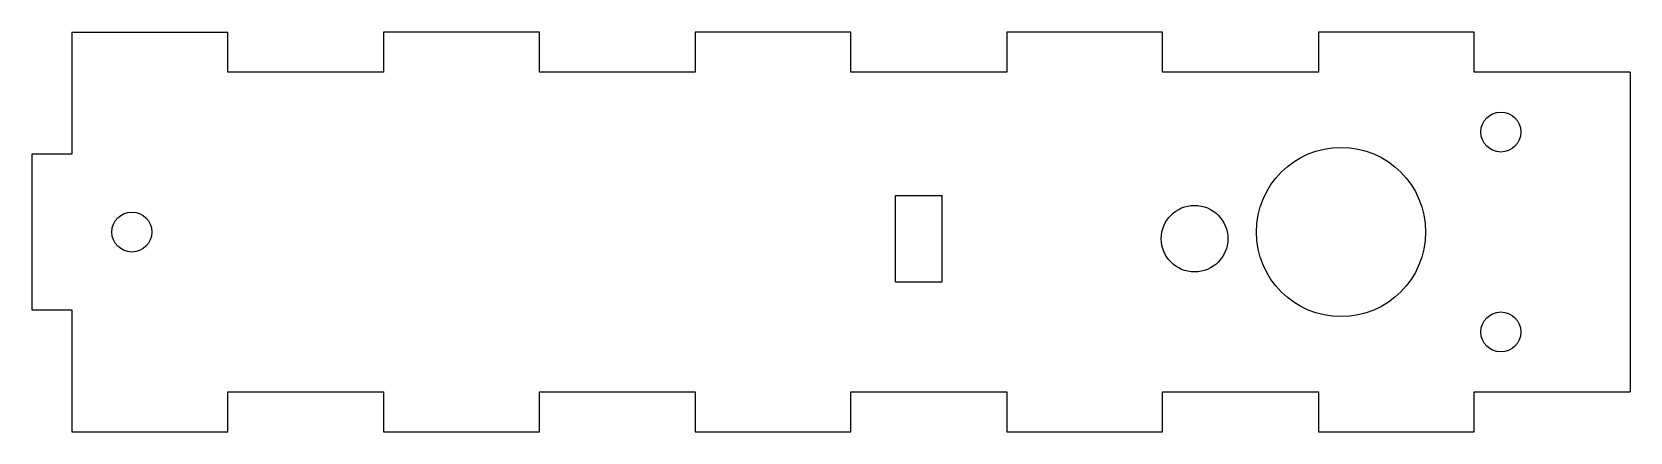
# Model space of a CAD drawing. Extents: x -56 to 64, y -128 to -98.
import ezdxf

# ---------------------------------------------------------------- set-up
doc = ezdxf.new("R2010")
doc.units = 0
doc.layers.add('VISIBLE', color=7, linetype='CONTINUOUS')

msp = doc.modelspace()

# ---------------------------------------------------------------- linework, layer by layer
at = {"layer": 'VISIBLE'}
for p, q in [((-53.05, -97.5), (-41.35, -97.5)), ((-53.05, -97.5), (-53.05, -106.65)), ((-41.35, -100.5), (-41.35, -97.5)), ((-17.95, -97.5), (-29.65, -97.5)), ((-29.65, -97.5), (-29.65, -100.5)), ((-17.95, -100.5), (-17.95, -97.5)), ((5.45, -97.5), (-6.25, -97.5)), ((-6.25, -97.5), (-6.25, -100.5)), ((5.45, -100.5), (5.45, -97.5)), ((28.85, -97.5), (17.15, -97.5)), ((17.15, -97.5), (17.15, -100.5)), ((28.85, -100.5), (28.85, -97.5)), ((52.25, -97.5), (40.55, -97.5)), ((40.55, -97.5), (40.55, -100.5)), ((52.25, -100.5), (52.25, -97.5)), ((-29.65, -100.5), (-41.35, -100.5)), ((-6.25, -100.5), (-17.95, -100.5)), ((17.15, -100.5), (5.45, -100.5)), ((40.55, -100.5), (28.85, -100.5)), ((63.95, -100.5), (52.25, -100.5)), ((63.95, -100.5), (63.95, -124.5)), ((-53.05, -106.65), (-56.05, -106.65)), ((-56.05, -106.65), (-56.05, -118.35)), ((8.8, -116.25), (8.8, -109.75)), ((8.8, -109.75), (12.3, -109.75)), ((12.3, -116.25), (12.3, -109.75)), ((8.8, -116.25), (12.3, -116.25)), ((-56.05, -118.35), (-53.05, -118.35)), ((-53.05, -118.35), (-53.05, -127.5)), ((-41.35, -124.5), (-29.65, -124.5)), ((-41.35, -127.5), (-41.35, -124.5)), ((-29.65, -124.5), (-29.65, -127.5)), ((-17.95, -127.5), (-17.95, -124.5)), ((-17.95, -124.5), (-6.25, -124.5)), ((-6.25, -124.5), (-6.25, -127.5)), ((5.45, -127.5), (5.45, -124.5)), ((5.45, -124.5), (17.15, -124.5)), ((17.15, -124.5), (17.15, -127.5)), ((28.85, -127.5), (28.85, -124.5)), ((28.85, -124.5), (40.55, -124.5)), ((40.55, -124.5), (40.55, -127.5)), ((52.25, -127.5), (52.25, -124.5)), ((52.25, -124.5), (63.95, -124.5)), ((-53.05, -127.5), (-41.35, -127.5)), ((-29.65, -127.5), (-17.95, -127.5)), ((-6.25, -127.5), (5.45, -127.5)), ((17.15, -127.5), (28.85, -127.5)), ((40.55, -127.5), (52.25, -127.5))]:
    msp.add_line(p, q, dxfattribs=at)
for centre, radius in [((54.25, -105), 1.5), ((42.25, -112.5), 6.35), ((-48.55, -112.5), 1.5), ((31.25, -113), 2.5), ((54.25, -120), 1.5)]:
    msp.add_circle(centre, radius, dxfattribs=at)

doc.saveas('drawing.dxf')
